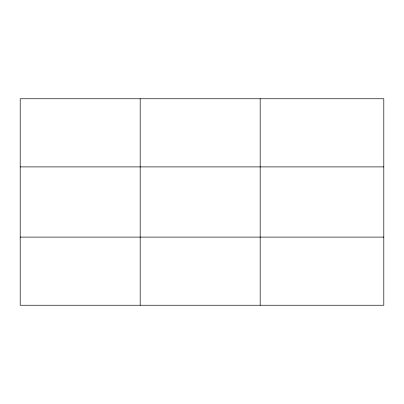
<?xml version="1.0" encoding="UTF-8"?>
<svg xmlns="http://www.w3.org/2000/svg" width="404" height="404" viewBox="0 0 404 404"><rect width="100%" height="100%" fill="white"/><g stroke="black" fill="none" stroke-linecap="round" stroke-linejoin="round"><path stroke-width="0.61" d="M140.188 98.758L140.188 305.242M260.176 98.758L260.176 305.242M383.8 166.897L383.8 98.758L20.2 98.758L20.2 305.242L383.8 305.242L383.8 166.897L20.2 166.897M20.2 237.103L383.8 237.103"/></g></svg>
